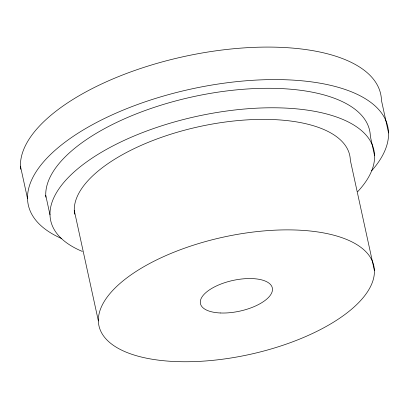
<?xml version="1.0" encoding="UTF-8"?>
<svg xmlns="http://www.w3.org/2000/svg" width="409" height="409" viewBox="0 0 409 409"><rect width="100%" height="100%" fill="white"/><g stroke="black" fill="none" stroke-linecap="round" stroke-linejoin="round"><path stroke-width="0.61" d="M388.55 132.961L381.464 100.461A183.963 78.62 -12.3 0 0 195.241 54.244A183.963 78.62 -12.3 0 0 20.675 169.275M374.593 155.778L370.344 136.279A165.41 70.691 -12.3 0 0 203.994 94.515A165.41 70.691 -12.3 0 0 45.849 197.199M374.414 270.697A140.67 60.118 -12.3 0 0 165.947 255.574A140.67 60.118 -12.3 0 0 168.805 361.173A140.67 60.118 -12.3 0 0 374.414 270.697L350.319 160.195A140.67 60.118 -12.3 0 0 206.33 125.159A140.67 60.118 -12.3 0 0 74.642 214.193M74.269 210.43L98.364 320.932M45.742 195.349L49.995 214.848M20.45 166.161L27.536 198.662M61.774 238.611A183.963 78.62 -12.3 0 1 79.095 132.526A183.963 78.62 -12.3 0 1 310.825 81.79A183.963 78.62 -12.3 0 1 371.653 170.763M82.352 251.438A165.41 70.691 -12.3 0 1 96.049 155.578A165.41 70.691 -12.3 0 1 306.162 109.96A165.41 70.691 -12.3 0 1 357.676 191.663M220.231 312.972A36.795 15.726 -12.3 0 0 272.42 288.463A36.795 15.726 -12.3 0 0 216.494 285.927A36.795 15.726 -12.3 0 0 220.231 312.972"/></g></svg>
